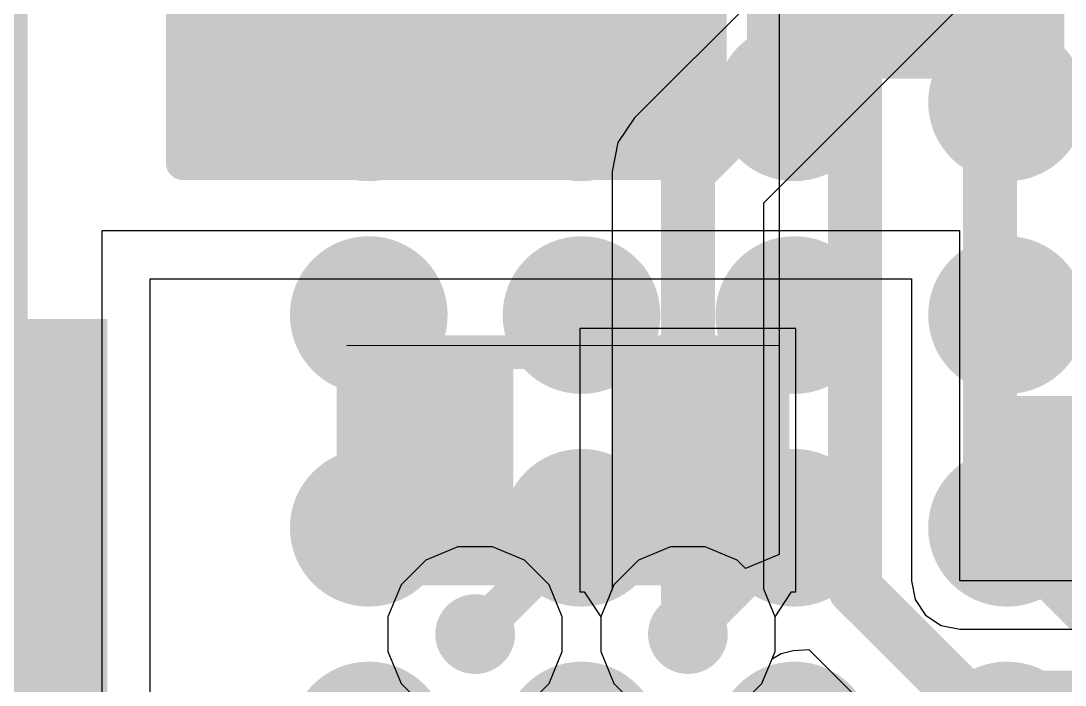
# Model space of a CAD drawing. Header units: inches. Extents: x 0 to 5376, y 0 to 5416.
# Drawn here: x 27.852 to 31.778, y 23.005 to 25.504 of the extents above; entities that cross this region are included whole.
import ezdxf

# ---------------------------------------------------------------- set-up
doc = ezdxf.new("R2010")
doc.units = ezdxf.units.IN
for name, color, linetype in [('Bottom Layer', 5, 'Continuous'), ('Bottom Overlay', 54, 'Continuous'), ('Bottom Paste', 16, 'Continuous'), ('Bottom Solder', 6, 'Continuous'), ('Layer 1', 16, 'Continuous'), ('Layer 2', 76, 'Continuous'), ('Top Layer', 1, 'Continuous'), ('Top Paste', 8, 'Continuous'), ('Top Solder', 216, 'Continuous'), ('Via Holes', 16, 'Continuous')]:
    doc.layers.add(name, color=color, linetype=linetype)

msp = doc.modelspace()

# ---------------------------------------------------------------- hatches: boundary and pattern name
at = {"layer": 'Bottom Layer'}
for points in [[(30.3404, 26.594), (30.3404, 25.07), (28.5624, 25.07), (28.5624, 26.594)], [(30.7341, 26.213), (31.6231, 26.213), (31.6231, 25.451), (30.7341, 25.451)], [(28.075, 24.2806), (28.075, 23.0106), (25.265, 23.0106), (25.265, 24.2806)], [(29.6486, 24.1685), (29.6486, 23.5335), (29.1914, 23.5335), (29.1914, 24.1685)], [(30.5884, 24.1685), (30.5884, 23.5335), (30.1312, 23.5335), (30.1312, 24.1685)], [(31.6357, 23.9399), (32.2707, 23.9399), (32.2707, 23.4827), (31.6357, 23.4827)]]:
    msp.add_hatch(color=5, dxfattribs=at).paths.add_polyline_path(points)
h = msp.add_hatch(color=5, dxfattribs=at)
edge = h.paths.add_edge_path()
edge.add_arc((29.5598, 23.1972), 0.15, 0, 360)
h = msp.add_hatch(color=5, dxfattribs=at)
edge = h.paths.add_edge_path()
edge.add_arc((30.3598, 23.1972), 0.15, 0, 360)
at = {"layer": 'Bottom Paste'}
for points in [[(30.3404, 26.594), (30.3404, 25.07), (28.5624, 25.07), (28.5624, 26.594)], [(30.7341, 26.213), (31.6231, 26.213), (31.6231, 25.451), (30.7341, 25.451)], [(28.075, 24.2806), (28.075, 23.0106), (25.265, 23.0106), (25.265, 24.2806)], [(29.6486, 24.1685), (29.6486, 23.5335), (29.1914, 23.5335), (29.1914, 24.1685)], [(30.5884, 24.1685), (30.5884, 23.5335), (30.1312, 23.5335), (30.1312, 24.1685)], [(31.6357, 23.9399), (32.2707, 23.9399), (32.2707, 23.4827), (31.6357, 23.4827)]]:
    msp.add_hatch(color=16, dxfattribs=at).paths.add_polyline_path(points)
at = {"layer": 'Bottom Solder'}
for points in [[(30.442, 26.6956), (30.442, 24.9684), (28.4608, 24.9684), (28.4608, 26.6956)], [(30.6741, 26.273), (31.6831, 26.273), (31.6831, 25.391), (30.6741, 25.391)], [(28.1766, 24.3822), (28.1766, 22.909), (25.1634, 22.909), (25.1634, 24.3822)], [(29.7036, 24.2235), (29.7036, 23.4785), (29.1364, 23.4785), (29.1364, 24.2235)], [(30.6434, 24.2235), (30.6434, 23.4785), (30.0762, 23.4785), (30.0762, 24.2235)], [(31.5757, 23.9999), (32.3307, 23.9999), (32.3307, 23.4227), (31.5757, 23.4227)], [(31.5757, 23.0601), (32.3307, 23.0601), (32.3307, 22.4829), (31.5757, 22.4829)]]:
    msp.add_hatch(color=6, dxfattribs=at).paths.add_polyline_path(points)
at = {"layer": 'Layer 1'}
h = msp.add_hatch(color=16, dxfattribs=at)
edge = h.paths.add_edge_path()
edge.add_arc((29.5598, 23.1972), 0.15, 0, 360)
h = msp.add_hatch(color=16, dxfattribs=at)
edge = h.paths.add_edge_path()
edge.add_arc((30.3598, 23.1972), 0.15, 0, 360)
at = {"layer": 'Layer 2'}
h = msp.add_hatch(color=76, dxfattribs=at)
edge = h.paths.add_edge_path()
edge.add_arc((29.5598, 23.1972), 0.15, 0, 360)
h = msp.add_hatch(color=76, dxfattribs=at)
edge = h.paths.add_edge_path()
edge.add_arc((30.3598, 23.1972), 0.15, 0, 360)
at = {"layer": 'Top Layer'}
msp.add_hatch(color=1, dxfattribs=at).paths.add_polyline_path([(27.8766, 32.2072), (26.9876, 32.2072), (26.9876, 23.0634), (27.8766, 23.0634)])
h = msp.add_hatch(color=1, dxfattribs=at)
edge = h.paths.add_edge_path()
edge.add_arc((29.1598, 25.1972), 0.195, 0, 360)
h = msp.add_hatch(color=1, dxfattribs=at)
edge = h.paths.add_edge_path()
edge.add_arc((29.9598, 25.1972), 0.195, 0, 360)
h = msp.add_hatch(color=1, dxfattribs=at)
edge = h.paths.add_edge_path()
edge.add_arc((30.7598, 25.1972), 0.195, 0, 360)
h = msp.add_hatch(color=1, dxfattribs=at)
edge = h.paths.add_edge_path()
edge.add_arc((31.5598, 25.1972), 0.195, 0, 360)
h = msp.add_hatch(color=1, dxfattribs=at)
edge = h.paths.add_edge_path()
edge.add_arc((29.1598, 24.3972), 0.195, 0, 360)
h = msp.add_hatch(color=1, dxfattribs=at)
edge = h.paths.add_edge_path()
edge.add_arc((29.9598, 24.3972), 0.195, 0, 360)
h = msp.add_hatch(color=1, dxfattribs=at)
edge = h.paths.add_edge_path()
edge.add_arc((30.7598, 24.3972), 0.195, 0, 360)
h = msp.add_hatch(color=1, dxfattribs=at)
edge = h.paths.add_edge_path()
edge.add_arc((31.5598, 24.3972), 0.195, 0, 360)
h = msp.add_hatch(color=1, dxfattribs=at)
edge = h.paths.add_edge_path()
edge.add_arc((29.1598, 23.5972), 0.195, 0, 360)
h = msp.add_hatch(color=1, dxfattribs=at)
edge = h.paths.add_edge_path()
edge.add_arc((29.9598, 23.5972), 0.195, 0, 360)
h = msp.add_hatch(color=1, dxfattribs=at)
edge = h.paths.add_edge_path()
edge.add_arc((30.7598, 23.5972), 0.195, 0, 360)
h = msp.add_hatch(color=1, dxfattribs=at)
edge = h.paths.add_edge_path()
edge.add_arc((31.5598, 23.5972), 0.195, 0, 360)
h = msp.add_hatch(color=1, dxfattribs=at)
edge = h.paths.add_edge_path()
edge.add_arc((29.5598, 23.1972), 0.15, 0, 360)
h = msp.add_hatch(color=1, dxfattribs=at)
edge = h.paths.add_edge_path()
edge.add_arc((30.3598, 23.1972), 0.15, 0, 360)
at = {"layer": 'Top Paste'}
h = msp.add_hatch(color=8, dxfattribs=at)
edge = h.paths.add_edge_path()
edge.add_arc((29.1598, 25.1972), 0.195, 0, 360)
h = msp.add_hatch(color=8, dxfattribs=at)
edge = h.paths.add_edge_path()
edge.add_arc((29.9598, 25.1972), 0.195, 0, 360)
h = msp.add_hatch(color=8, dxfattribs=at)
edge = h.paths.add_edge_path()
edge.add_arc((30.7598, 25.1972), 0.195, 0, 360)
h = msp.add_hatch(color=8, dxfattribs=at)
edge = h.paths.add_edge_path()
edge.add_arc((31.5598, 25.1972), 0.195, 0, 360)
h = msp.add_hatch(color=8, dxfattribs=at)
edge = h.paths.add_edge_path()
edge.add_arc((29.1598, 24.3972), 0.195, 0, 360)
h = msp.add_hatch(color=8, dxfattribs=at)
edge = h.paths.add_edge_path()
edge.add_arc((29.9598, 24.3972), 0.195, 0, 360)
h = msp.add_hatch(color=8, dxfattribs=at)
edge = h.paths.add_edge_path()
edge.add_arc((30.7598, 24.3972), 0.195, 0, 360)
h = msp.add_hatch(color=8, dxfattribs=at)
edge = h.paths.add_edge_path()
edge.add_arc((31.5598, 24.3972), 0.195, 0, 360)
h = msp.add_hatch(color=8, dxfattribs=at)
edge = h.paths.add_edge_path()
edge.add_arc((29.1598, 23.5972), 0.195, 0, 360)
h = msp.add_hatch(color=8, dxfattribs=at)
edge = h.paths.add_edge_path()
edge.add_arc((29.9598, 23.5972), 0.195, 0, 360)
h = msp.add_hatch(color=8, dxfattribs=at)
edge = h.paths.add_edge_path()
edge.add_arc((30.7598, 23.5972), 0.195, 0, 360)
h = msp.add_hatch(color=8, dxfattribs=at)
edge = h.paths.add_edge_path()
edge.add_arc((31.5598, 23.5972), 0.195, 0, 360)
at = {"layer": 'Top Solder'}
h = msp.add_hatch(color=216, dxfattribs=at)
edge = h.paths.add_edge_path()
edge.add_arc((29.1598, 25.1972), 0.2966, 0, 360)
h = msp.add_hatch(color=216, dxfattribs=at)
edge = h.paths.add_edge_path()
edge.add_arc((29.9598, 25.1972), 0.2966, 0, 360)
h = msp.add_hatch(color=216, dxfattribs=at)
edge = h.paths.add_edge_path()
edge.add_arc((30.7598, 25.1972), 0.2966, 0, 360)
h = msp.add_hatch(color=216, dxfattribs=at)
edge = h.paths.add_edge_path()
edge.add_arc((31.5598, 25.1972), 0.2966, 0, 360)
h = msp.add_hatch(color=216, dxfattribs=at)
edge = h.paths.add_edge_path()
edge.add_arc((29.1598, 24.3972), 0.2966, 0, 360)
h = msp.add_hatch(color=216, dxfattribs=at)
edge = h.paths.add_edge_path()
edge.add_arc((29.9598, 24.3972), 0.2966, 0, 360)
h = msp.add_hatch(color=216, dxfattribs=at)
edge = h.paths.add_edge_path()
edge.add_arc((30.7598, 24.3972), 0.2966, 0, 360)
h = msp.add_hatch(color=216, dxfattribs=at)
edge = h.paths.add_edge_path()
edge.add_arc((31.5598, 24.3972), 0.2966, 0, 360)
h = msp.add_hatch(color=216, dxfattribs=at)
edge = h.paths.add_edge_path()
edge.add_arc((29.1598, 23.5972), 0.2966, 0, 360)
h = msp.add_hatch(color=216, dxfattribs=at)
edge = h.paths.add_edge_path()
edge.add_arc((29.9598, 23.5972), 0.2966, 0, 360)
h = msp.add_hatch(color=216, dxfattribs=at)
edge = h.paths.add_edge_path()
edge.add_arc((30.7598, 23.5972), 0.2966, 0, 360)
h = msp.add_hatch(color=216, dxfattribs=at)
edge = h.paths.add_edge_path()
edge.add_arc((31.5598, 23.5972), 0.2966, 0, 360)
h = msp.add_hatch(color=216, dxfattribs=at)
edge = h.paths.add_edge_path()
edge.add_arc((29.1598, 22.7972), 0.2966, 0, 360)
h = msp.add_hatch(color=216, dxfattribs=at)
edge = h.paths.add_edge_path()
edge.add_arc((29.9598, 22.7972), 0.2966, 0, 360)
h = msp.add_hatch(color=216, dxfattribs=at)
edge = h.paths.add_edge_path()
edge.add_arc((30.7598, 22.7972), 0.2966, 0, 360)
h = msp.add_hatch(color=216, dxfattribs=at)
edge = h.paths.add_edge_path()
edge.add_arc((31.5598, 22.7972), 0.2966, 0, 360)
at = {"layer": 'Via Holes'}
h = msp.add_hatch(color=7, dxfattribs=at)
edge = h.paths.add_edge_path()
edge.add_arc((29.5598, 23.1972), 0.1, 0, 360)
h = msp.add_hatch(color=7, dxfattribs=at)
edge = h.paths.add_edge_path()
edge.add_arc((30.3598, 23.1972), 0.1, 0, 360)

# ---------------------------------------------------------------- linework, layer by layer
at = {"layer": 'Bottom Layer'}
for p, q in [((31.3818, 24.7144), (28.156, 24.7144)), ((28.156, 24.7144), (28.156, 22.9618)), ((31.3818, 23.3972), (31.3818, 24.7144)), ((28.3373, 22.9618), (28.3373, 24.5331)), ((28.3373, 24.5331), (31.2005, 24.5331)), ((31.2005, 24.5331), (31.2005, 23.3972)), ((30.7662, 24.3463), (29.9534, 24.3463)), ((29.9534, 24.3463), (29.9534, 23.3557)), ((30.7662, 23.3557), (30.7662, 24.3463)), ((31.2005, 23.3972), (31.2143, 23.3278)), ((33.2962, 23.3972), (31.3818, 23.3972)), ((29.9534, 23.3557), (29.9697, 23.3557)), ((29.9697, 23.3557), (30.032, 23.2624)), ((30.6876, 23.2624), (30.7499, 23.3557)), ((30.7499, 23.3557), (30.7662, 23.3557)), ((31.2143, 23.3278), (31.2536, 23.269)), ((30.032, 23.2624), (30.032, 23.132)), ((30.6876, 23.132), (30.6876, 23.2624)), ((31.2536, 23.269), (31.3124, 23.2297)), ((31.3124, 23.2297), (31.3818, 23.2159)), ((31.3818, 23.2159), (33.232, 23.2159)), ((30.032, 23.132), (30.0819, 23.0115)), ((30.6377, 23.0115), (30.6876, 23.132)), ((30.0819, 23.0115), (30.1741, 22.9193)), ((30.5455, 22.9193), (30.6377, 23.0115))]:
    msp.add_line(p, q, dxfattribs=at)
for points in [[(30.3598, 23.1972, 0.1524, 0.1524, 0), (30.3598, 23.851, 0.1524, 0.1524, 0)], [(30.3598, 23.851, 0.1524, 0.1524, 0), (30.3911, 23.851, 0.1524, 0.1524, 0)]]:
    msp.add_lwpolyline(points, format="xyseb", dxfattribs=at)
for points in [[(30.3217, 23.851, 0.0762, 0.0762, 1), (30.3979, 23.851, 0.0762, 0.0762, 1)], [(30.3217, 23.851, 0.0762, 0.0762, 1), (30.3979, 23.851, 0.0762, 0.0762, 1)], [(30.353, 23.851, 0.0762, 0.0762, 1), (30.4292, 23.851, 0.0762, 0.0762, 1)], [(30.3217, 23.1972, 0.0762, 0.0762, 1), (30.3979, 23.1972, 0.0762, 0.0762, 1)]]:
    msp.add_lwpolyline(points, format="xyseb", close=True, dxfattribs=at)
at = {"layer": 'Bottom Overlay'}
for points in [[(28.4608, 24.9684, 0.127, 0.127, 0), (28.4608, 26.4924, 0.127, 0.127, 0)], [(30.442, 24.9684, 0.127, 0.127, 0), (30.442, 26.4924, 0.127, 0.127, 0)], [(30.6452, 25.3494, 0.127, 0.127, 0), (30.6452, 26.1368, 0.127, 0.127, 0)], [(31.712, 25.3494, 0.127, 0.127, 0), (31.712, 26.1368, 0.127, 0.127, 0)], [(30.6452, 25.3494, 0.127, 0.127, 0), (31.712, 25.3494, 0.127, 0.127, 0)], [(28.4608, 24.9684, 0.127, 0.127, 0), (30.442, 24.9684, 0.127, 0.127, 0)], [(29.1025, 23.4446, 0.127, 0.127, 0), (29.1025, 24.2574, 0.127, 0.127, 0)], [(29.1025, 24.2574, 0.127, 0.127, 0), (30.6773, 24.2574, 0.127, 0.127, 0)], [(30.6773, 23.4446, 0.127, 0.127, 0), (30.6773, 24.2574, 0.127, 0.127, 0)], [(29.0771, 24.2828, 0.00323, 0.00323, 0), (30.7027, 24.2828, 0.00323, 0.00323, 0)], [(31.5468, 23.5208, 0.127, 0.127, 0), (31.5468, 24.0288, 0.127, 0.127, 0)], [(31.5468, 24.0288, 0.127, 0.127, 0), (32.3596, 24.0288, 0.127, 0.127, 0)], [(29.1025, 23.4446, 0.127, 0.127, 0), (30.6773, 23.4446, 0.127, 0.127, 0)], [(31.5468, 22.454, 0.127, 0.127, 0), (31.5468, 22.962, 0.127, 0.127, 0)]]:
    msp.add_lwpolyline(points, format="xyseb", dxfattribs=at)
for points in [[(30.6134, 25.3494, 0.0635, 0.0635, 1), (30.6769, 25.3494, 0.0635, 0.0635, 1)], [(30.6134, 25.3494, 0.0635, 0.0635, 1), (30.6769, 25.3494, 0.0635, 0.0635, 1)], [(31.6802, 25.3494, 0.0635, 0.0635, 1), (31.7437, 25.3494, 0.0635, 0.0635, 1)], [(31.6802, 25.3494, 0.0635, 0.0635, 1), (31.7437, 25.3494, 0.0635, 0.0635, 1)], [(28.429, 24.9684, 0.0635, 0.0635, 1), (28.4925, 24.9684, 0.0635, 0.0635, 1)], [(28.429, 24.9684, 0.0635, 0.0635, 1), (28.4925, 24.9684, 0.0635, 0.0635, 1)], [(30.4102, 24.9684, 0.0635, 0.0635, 1), (30.4737, 24.9684, 0.0635, 0.0635, 1)], [(30.4102, 24.9684, 0.0635, 0.0635, 1), (30.4737, 24.9684, 0.0635, 0.0635, 1)], [(29.0707, 24.2574, 0.0635, 0.0635, 1), (29.1342, 24.2574, 0.0635, 0.0635, 1)], [(29.0707, 24.2574, 0.0635, 0.0635, 1), (29.1342, 24.2574, 0.0635, 0.0635, 1)], [(30.6455, 24.2574, 0.0635, 0.0635, 1), (30.709, 24.2574, 0.0635, 0.0635, 1)], [(30.6455, 24.2574, 0.0635, 0.0635, 1), (30.709, 24.2574, 0.0635, 0.0635, 1)], [(29.0763, 24.2828, 0.00161, 0.00161, 1), (29.0779, 24.2828, 0.00161, 0.00161, 1)], [(30.7019, 24.2828, 0.00161, 0.00161, 1), (30.7035, 24.2828, 0.00161, 0.00161, 1)], [(31.515, 24.0288, 0.0635, 0.0635, 1), (31.5785, 24.0288, 0.0635, 0.0635, 1)], [(31.515, 24.0288, 0.0635, 0.0635, 1), (31.5785, 24.0288, 0.0635, 0.0635, 1)], [(31.515, 23.5208, 0.0635, 0.0635, 1), (31.5785, 23.5208, 0.0635, 0.0635, 1)], [(29.0707, 23.4446, 0.0635, 0.0635, 1), (29.1342, 23.4446, 0.0635, 0.0635, 1)], [(29.0707, 23.4446, 0.0635, 0.0635, 1), (29.1342, 23.4446, 0.0635, 0.0635, 1)], [(30.6455, 23.4446, 0.0635, 0.0635, 1), (30.709, 23.4446, 0.0635, 0.0635, 1)], [(30.6455, 23.4446, 0.0635, 0.0635, 1), (30.709, 23.4446, 0.0635, 0.0635, 1)], [(31.515, 22.962, 0.0635, 0.0635, 1), (31.5785, 22.962, 0.0635, 0.0635, 1)]]:
    msp.add_lwpolyline(points, format="xyseb", close=True, dxfattribs=at)
at = {"layer": 'Layer 1'}
for p, q in [((31.1042, 26.0842), (30.1584, 25.1384)), ((30.6447, 24.819), (31.4236, 25.5979)), ((30.1584, 25.1384), (30.0966, 25.046)), ((30.0966, 25.046), (30.0749, 24.937)), ((30.0749, 24.937), (30.0749, 24.937)), ((30.0749, 24.937), (30.0749, 23.366)), ((30.6447, 23.366), (30.6447, 24.819)), ((30.0749, 23.366), (30.032, 23.2624)), ((30.6876, 23.2624), (30.6447, 23.366)), ((30.032, 23.2624), (30.032, 23.132)), ((30.6876, 23.132), (30.6876, 23.2624)), ((30.032, 23.132), (30.0819, 23.0115)), ((30.6377, 23.0115), (30.6876, 23.132)), ((30.0819, 23.0115), (30.1741, 22.9193)), ((30.5455, 22.9193), (30.6377, 23.0115))]:
    msp.add_line(p, q, dxfattribs=at)
for points in [[(30.3598, 24.937, 0.2032, 0.2032, 0), (31.3056, 25.8828, 0.2032, 0.2032, 0)], [(30.3598, 23.1972, 0.2032, 0.2032, 0), (30.3598, 24.937, 0.2032, 0.2032, 0)]]:
    msp.add_lwpolyline(points, format="xyseb", dxfattribs=at)
for points in [[(30.309, 24.937, 0.1016, 0.1016, 1), (30.4106, 24.937, 0.1016, 0.1016, 1)], [(30.309, 24.937, 0.1016, 0.1016, 1), (30.4106, 24.937, 0.1016, 0.1016, 1)], [(30.309, 23.1972, 0.1016, 0.1016, 1), (30.4106, 23.1972, 0.1016, 0.1016, 1)]]:
    msp.add_lwpolyline(points, format="xyseb", close=True, dxfattribs=at)
at = {"layer": 'Layer 2'}
for p, q in [((30.7031, 27.8202), (30.7031, 23.4971)), ((29.4946, 23.525), (29.3741, 23.4751)), ((29.625, 23.525), (29.4946, 23.525)), ((29.7455, 23.4751), (29.625, 23.525)), ((30.2946, 23.525), (30.1741, 23.4751)), ((30.425, 23.525), (30.2946, 23.525)), ((30.5455, 23.4751), (30.425, 23.525)), ((30.7031, 23.4971), (30.5761, 23.4445)), ((29.3741, 23.4751), (29.2819, 23.3829)), ((29.8377, 23.3829), (29.7455, 23.4751)), ((30.1741, 23.4751), (30.0819, 23.3829)), ((30.5761, 23.4445), (30.5455, 23.4751)), ((29.2819, 23.3829), (29.232, 23.2624)), ((29.8876, 23.2624), (29.8377, 23.3829)), ((30.0819, 23.3829), (30.032, 23.2624)), ((29.232, 23.2624), (29.232, 23.132)), ((29.8876, 23.132), (29.8876, 23.2624)), ((30.032, 23.2624), (30.032, 23.132)), ((29.232, 23.132), (29.2819, 23.0115)), ((29.8377, 23.0115), (29.8876, 23.132)), ((30.032, 23.132), (30.0819, 23.0115)), ((30.7101, 23.1238), (30.7559, 23.136)), ((30.7559, 23.136), (30.8146, 23.1395)), ((30.8146, 23.1395), (31.1021, 22.852)), ((30.6377, 23.0115), (30.6761, 23.1043)), ((30.6761, 23.1043), (30.7101, 23.1238)), ((29.2819, 23.0115), (29.3741, 22.9193)), ((29.7455, 22.9193), (29.8377, 23.0115)), ((30.0819, 23.0115), (30.1741, 22.9193)), ((30.5455, 22.9193), (30.6377, 23.0115))]:
    msp.add_line(p, q, dxfattribs=at)
for points in [[(30.988, 23.369, 0.2032, 0.2032, 0), (30.988, 27.8202, 0.2032, 0.2032, 0)], [(31.496, 23.661, 0.2032, 0.2032, 0), (31.496, 27.6098, 0.2032, 0.2032, 0)], [(31.496, 23.661, 0.2032, 0.2032, 0), (32.7598, 22.3972, 0.2032, 0.2032, 0)], [(30.988, 23.369, 0.2032, 0.2032, 0), (32.7598, 21.5972, 0.2032, 0.2032, 0)]]:
    msp.add_lwpolyline(points, format="xyseb", dxfattribs=at)
for points in [[(31.4452, 23.661, 0.1016, 0.1016, 1), (31.5468, 23.661, 0.1016, 0.1016, 1)], [(31.4452, 23.661, 0.1016, 0.1016, 1), (31.5468, 23.661, 0.1016, 0.1016, 1)], [(30.9372, 23.369, 0.1016, 0.1016, 1), (31.0388, 23.369, 0.1016, 0.1016, 1)], [(30.9372, 23.369, 0.1016, 0.1016, 1), (31.0388, 23.369, 0.1016, 0.1016, 1)]]:
    msp.add_lwpolyline(points, format="xyseb", close=True, dxfattribs=at)
at = {"layer": 'Top Layer'}
for points in [[(29.5598, 23.1972, 0.1524, 0.1524, 0), (29.9598, 23.5972, 0.1524, 0.1524, 0)], [(30.3598, 23.1972, 0.1524, 0.1524, 0), (30.7598, 23.5972, 0.1524, 0.1524, 0)], [(31.5598, 23.5972, 0.1524, 0.1524, 0), (31.56, 23.5974, 0.1524, 0.1524, 0)], [(31.56, 23.5974, 0.1524, 0.1524, 0), (32.3596, 23.5974, 0.1524, 0.1524, 0)]]:
    msp.add_lwpolyline(points, format="xyseb", dxfattribs=at)
for points in [[(29.9217, 23.5972, 0.0762, 0.0762, 1), (29.9979, 23.5972, 0.0762, 0.0762, 1)], [(30.7217, 23.5972, 0.0762, 0.0762, 1), (30.7979, 23.5972, 0.0762, 0.0762, 1)], [(31.5217, 23.5972, 0.0762, 0.0762, 1), (31.5979, 23.5972, 0.0762, 0.0762, 1)], [(31.5219, 23.5974, 0.0762, 0.0762, 1), (31.5981, 23.5974, 0.0762, 0.0762, 1)], [(31.5219, 23.5974, 0.0762, 0.0762, 1), (31.5981, 23.5974, 0.0762, 0.0762, 1)], [(29.5217, 23.1972, 0.0762, 0.0762, 1), (29.5979, 23.1972, 0.0762, 0.0762, 1)], [(30.3217, 23.1972, 0.0762, 0.0762, 1), (30.3979, 23.1972, 0.0762, 0.0762, 1)]]:
    msp.add_lwpolyline(points, format="xyseb", close=True, dxfattribs=at)

doc.saveas('drawing.dxf')
